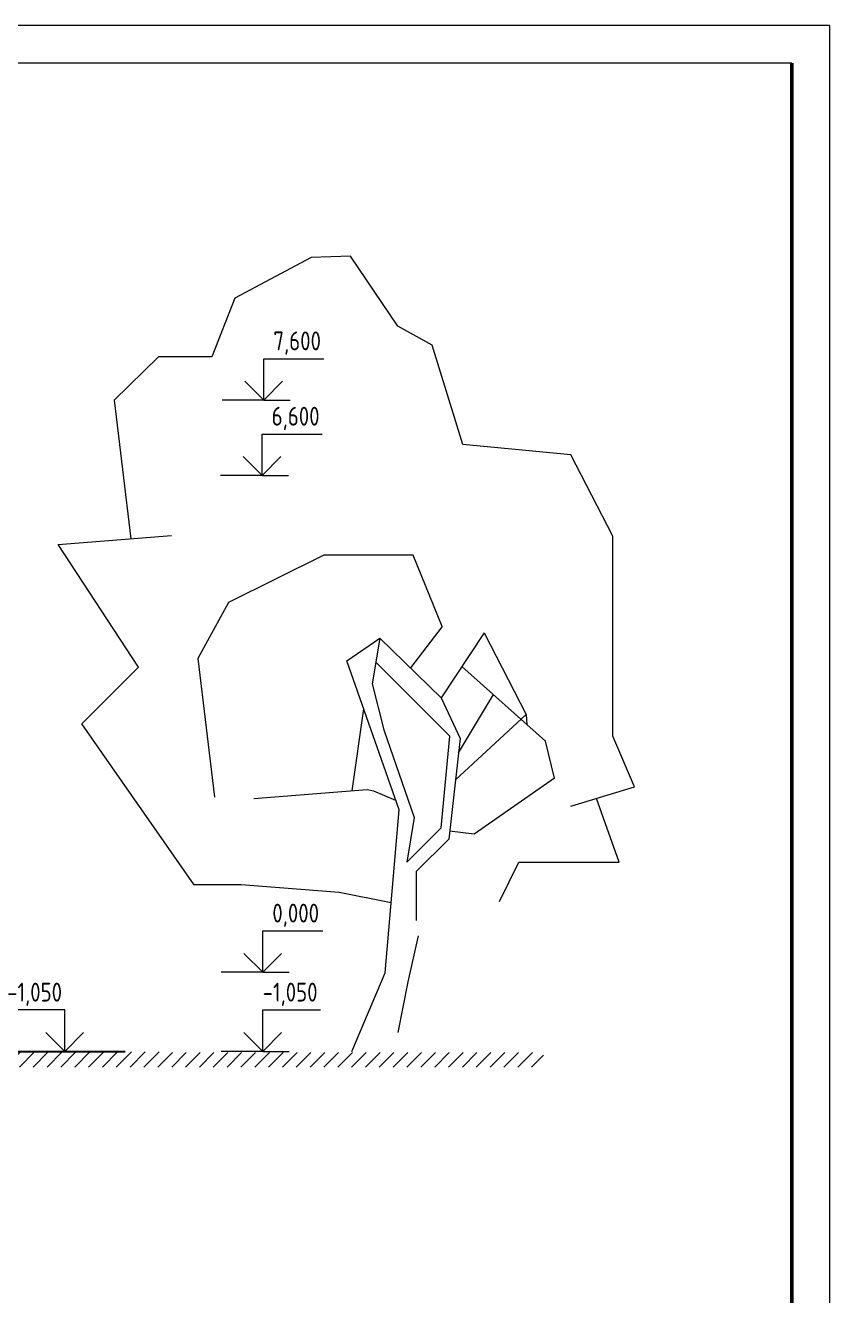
# Model space of a CAD drawing. Header units: feet. Extents: x -10410 to 374725, y -46422 to 88923.
# Drawn here: x 219273 to 229954, y -2438 to 14433 of the extents above; entities that cross this region are included whole.
import ezdxf

# ---------------------------------------------------------------- set-up
doc = ezdxf.new("R2010")
doc.units = ezdxf.units.FT
doc.header["$MEASUREMENT"] = 0
for name, color, linetype, lineweight in [('0_Ном._пера__241', 7, 'Continuous', 50), ('82323000_Ном._пера__1', 7, 'Continuous', 20), ('82323000_Ном._пера__120', 7, 'Continuous', 5), ('Интерьер - Мебель_Ном._пера__1', 7, 'Continuous', 20), ('Конструктив - Лестница_Ном._пера__120', 7, 'Continuous', 5), ('Конструктив - Перекрытия_Ном._пера__1', 7, 'Continuous', 20), ('Конструктив - Стены Несущие_Ном._пера__120', 7, 'Continuous', 5)]:
    doc.layers.add(name, color=color, linetype=linetype, lineweight=lineweight)
doc.layers.add('2D - Общий_Ном._пера__118', color=7, linetype='Continuous', lineweight=5, true_color=0x573938)
doc.layers.add('Местность - Рельеф_Ном._пера__93', color=7, linetype='Continuous', lineweight=25, true_color=0xa2a233)
doc.styles.add('СГЕНЕРИР_СТИЛЬ_2', font='CS_Gost2304.shx')

msp = doc.modelspace()

# ---------------------------------------------------------------- hatches: boundary and pattern name
at = {"layer": '2D - Общий_Ном._пера__118', "linetype": 'Continuous'}
h = msp.add_hatch(dxfattribs=at)
h.set_pattern_fill('ЛИНИИ_НАКЛОННЫЕ__ШАГ_1_5_', color=256, style=0, pattern_type=2)
h.set_pattern_definition([(45, (0, 0), (-91.92388, 91.92388), [])])
h.paths.add_polyline_path([(197003.77443, 598.22003), (197003.77443, 805.87582), (199558.87982, 805.87582), (199558.87982, 798.22003), (221073.1854, 798.22003), (221073.1854, 792.45656), (226154.72566, 792.45656), (226154.72566, 598.22003), (221073.1854, 598.22003), (199558.87982, 598.22003)])

# ---------------------------------------------------------------- linework, layer by layer
at = {"layer": '0_Ном._пера__241', "linetype": 'Continuous'}
msp.add_line((229453.65502, -14441.95824), (229453.65502, 13933.36713), dxfattribs=at)
at = {"layer": '82323000_Ном._пера__1', "linetype": 'Continuous'}
for p, q in [((229953.65502, 14433.36713), (188010.10691, 14433.36713)), ((229453.65502, 13933.36713), (190010.10691, 13933.36713))]:
    msp.add_line(p, q, dxfattribs=at)
at = {"layer": '82323000_Ном._пера__120', "linetype": 'Continuous'}
msp.add_line((229453.65502, -14085.85509), (229453.65502, 13933.36713), dxfattribs=at)
at = {"layer": 'Интерьер - Мебель_Ном._пера__1', "linetype": 'Continuous'}
for p, q in [((222438.42749, 9456.22003), (222438.42749, 10006.22003)), ((222438.42749, 10006.22003), (223238.42879, 10006.22003)), ((222438.42749, 9456.22003), (222188.42749, 9706.22003)), ((222438.42749, 9456.22003), (222688.42749, 9706.22003)), ((222438.42749, 9456.22003), (221888.42749, 9456.22003)), ((222438.42749, 9456.22003), (222788.42749, 9456.22003)), ((222415.2929, 8456.22003), (222415.2929, 9006.22003)), ((222415.2929, 9006.22003), (223215.2942, 9006.22003)), ((222415.2929, 8456.22003), (222165.2929, 8706.22003)), ((222415.2929, 8456.22003), (222665.2929, 8706.22003)), ((222415.2929, 8456.22003), (221865.2929, 8456.22003)), ((222415.2929, 8456.22003), (222765.2929, 8456.22003)), ((222424.11117, 1856.20088), (222424.11117, 2406.20088)), ((222424.11117, 2406.20088), (223224.11248, 2406.20088)), ((222424.11117, 1856.20088), (222174.11117, 2106.20088)), ((222424.11117, 1856.20088), (222674.11117, 2106.20088)), ((222424.11117, 1856.20088), (221874.11117, 1856.20088)), ((222424.11117, 1856.20088), (222774.11117, 1856.20088)), ((219796.25452, 1356.22003), (219030.19283, 1356.22003)), ((219796.25452, 806.22003), (219796.25452, 1356.22003)), ((222424.11117, 806.56425), (222424.11117, 1356.56425)), ((222424.11117, 1356.56425), (223190.17287, 1356.56425)), ((219796.25452, 806.22003), (219546.25452, 1056.22003)), ((219796.25452, 806.22003), (220046.25452, 1056.22003)), ((222424.11117, 806.56425), (222174.11117, 1056.56425)), ((222424.11117, 806.56425), (222674.11117, 1056.56425)), ((219796.25452, 806.22003), (219446.25452, 806.22003)), ((219796.25452, 806.22003), (220346.25452, 806.22003)), ((222424.11117, 806.56425), (221874.11117, 806.56425)), ((222424.11117, 806.56425), (222774.11117, 806.56425))]:
    msp.add_line(p, q, dxfattribs=at)
at = {"layer": 'Конструктив - Лестница_Ном._пера__120', "linetype": 'Continuous'}
msp.add_line((229953.65502, 14433.36713), (229953.65502, -14941.95824), dxfattribs=at)
at = {"layer": 'Конструктив - Перекрытия_Ном._пера__1', "linetype": 'Continuous'}
for p, q in [((223068.59961, 11351.55523), (222054.17833, 10810.53054)), ((223592.71728, 11368.46225), (223068.59961, 11351.55523)), ((224218.27707, 10438.57607), (223592.71728, 11368.46225)), ((222054.17833, 10810.53054), (221749.85194, 10032.80755)), ((224674.76665, 10184.97075), (224218.27707, 10438.57607)), ((225080.53517, 8866.22307), (224674.76665, 10184.97075)), ((221039.75704, 10032.80755), (220451.93257, 9456.22003)), ((221749.85194, 10032.80755), (221039.75704, 10032.80755)), ((220451.93257, 9456.22003), (220671.72385, 7613.35469)), ((226517.63199, 8730.9669), (225080.53517, 8866.22307)), ((227075.5637, 7648.91753), (226517.63199, 8730.9669)), ((219708.47784, 7538.28582), (221213.20275, 7656.63497)), ((227075.5637, 4994.51516), (227075.5637, 7648.91753)), ((223237.66983, 7395.3122), (221969.64322, 6769.75241)), ((224421.16133, 7395.3122), (223237.66983, 7395.3122)), ((224810.02283, 6448.519), (224421.16133, 7395.3122)), ((221969.64322, 6769.75241), (221563.8747, 6025.84347)), ((224810.02283, 6448.519), (224387.34729, 5899.0408)), ((223541.99622, 5992.02942), (223981.57877, 6296.35581)), ((223981.57877, 6296.35581), (223880.13664, 5687.70304)), ((223981.57877, 6296.35581), (224793.1158, 5501.7258)), ((225367.95453, 6363.98389), (224793.1158, 5501.7258)), ((225367.95453, 6363.98389), (225925.88624, 5281.93452)), ((221563.8747, 6025.84347), (221783.66598, 4182.97813)), ((224235.1841, 4013.90791), (223541.99622, 5992.02942)), ((224911.46495, 4994.51516), (223928.44242, 5977.53769)), ((226179.49156, 4926.88707), (225071.43139, 5919.19918)), ((223880.13664, 5687.70304), (224032.29984, 5079.05026)), ((224793.1158, 5501.7258), (225046.72113, 4960.70111)), ((225025.37207, 4773.30382), (225489.38903, 5544.90143)), ((223764.7003, 5356.50802), (223608.22846, 4268.35328)), ((224984.35877, 4413.29818), (225925.88624, 5281.93452)), ((225925.88624, 5281.93452), (225930.50536, 5149.86415)), ((221513.15364, 3016.39364), (220022.04898, 5156.22003)), ((224032.29984, 5079.05026), (224438.06835, 3912.46578)), ((224793.1158, 3777.20961), (224911.46495, 4994.51516)), ((225046.72113, 4960.70111), (224894.55793, 3625.04642)), ((226297.84071, 4436.58345), (226179.49156, 4926.88707)), ((227362.98307, 4318.2343), (227075.5637, 4994.51516)), ((226297.84071, 4436.58345), (225232.69836, 3692.6745)), ((222307.78365, 4166.0711), (223812.50856, 4284.42025)), ((223812.50856, 4284.42025), (223897.04367, 4267.51323)), ((223897.04367, 4267.51323), (224189.27224, 4144.92468)), ((226517.63199, 4064.62898), (227362.98307, 4318.2343)), ((227160.09881, 3320.72003), (226855.77242, 4166.0711)), ((224049.20686, 1849.80916), (224235.1841, 4013.90791)), ((224438.06835, 3912.46578), (224336.62622, 3320.72003)), ((224336.62622, 3320.72003), (224793.1158, 3777.20961)), ((225232.69836, 3692.6745), (224906.49608, 3729.83679)), ((224894.55793, 3625.04642), (224463.42889, 3193.91737)), ((225570.83879, 2796.60237), (225824.44411, 3320.72003)), ((225824.44411, 3320.72003), (227160.09881, 3320.72003)), ((224463.42889, 3193.91737), (224463.42889, 2542.99704)), ((222138.71343, 3016.39364), (221513.15364, 3016.39364)), ((223440.55409, 2914.95152), (222138.71343, 3016.39364)), ((224128.90495, 2777.20513), (223440.55409, 2914.95152)), ((224488.78942, 2340.11279), (224353.53325, 1731.46001)), ((223609.6243, 806.22003), (224049.20686, 1849.80916)), ((224353.53325, 1731.46001), (224218.27707, 1055.17915))]:
    msp.add_line(p, q, dxfattribs=at)
at = {"layer": 'Конструктив - Стены Несущие_Ном._пера__120', "linetype": 'Continuous'}
for p, q in [((220774.62788, 5908.79894), (219708.47784, 7538.28582)), ((220022.04898, 5156.22003), (220774.62788, 5908.79894))]:
    msp.add_line(p, q, dxfattribs=at)
at = {"layer": 'Местность - Рельеф_Ном._пера__93', "linetype": 'Continuous'}
msp.add_line((220599.67988, 798.22003), (199688.44429, 798.22003), dxfattribs=at)

# ---------------------------------------------------------------- texts
at = {"layer": 'Интерьер - Мебель_Ном._пера__1', "linetype": 'Continuous', "char_height": 250, "attachment_point": 7, "style": 'СГЕНЕРИР_СТИЛЬ_2'}
for s, insert in [('\\A1;{\\FCS_Gost2304.shx; 7,600}', (222438.42749, 10059.67619)), ('\\A1;{\\FCS_Gost2304.shx; 6,600}', (222415.2929, 9059.67619)), ('\\A1;{\\FCS_Gost2304.shx; 0,000}', (222424.11117, 2459.65704)), ('\\A1;{\\FCS_Gost2304.shx;-1,050}', (219030.19391, 1409.67619)), ('\\A1;{\\FCS_Gost2304.shx;-1,050}', (222424.11117, 1410.0204))]:
    msp.add_mtext(s, dxfattribs=dict(at, insert=insert))

doc.saveas('drawing.dxf')
